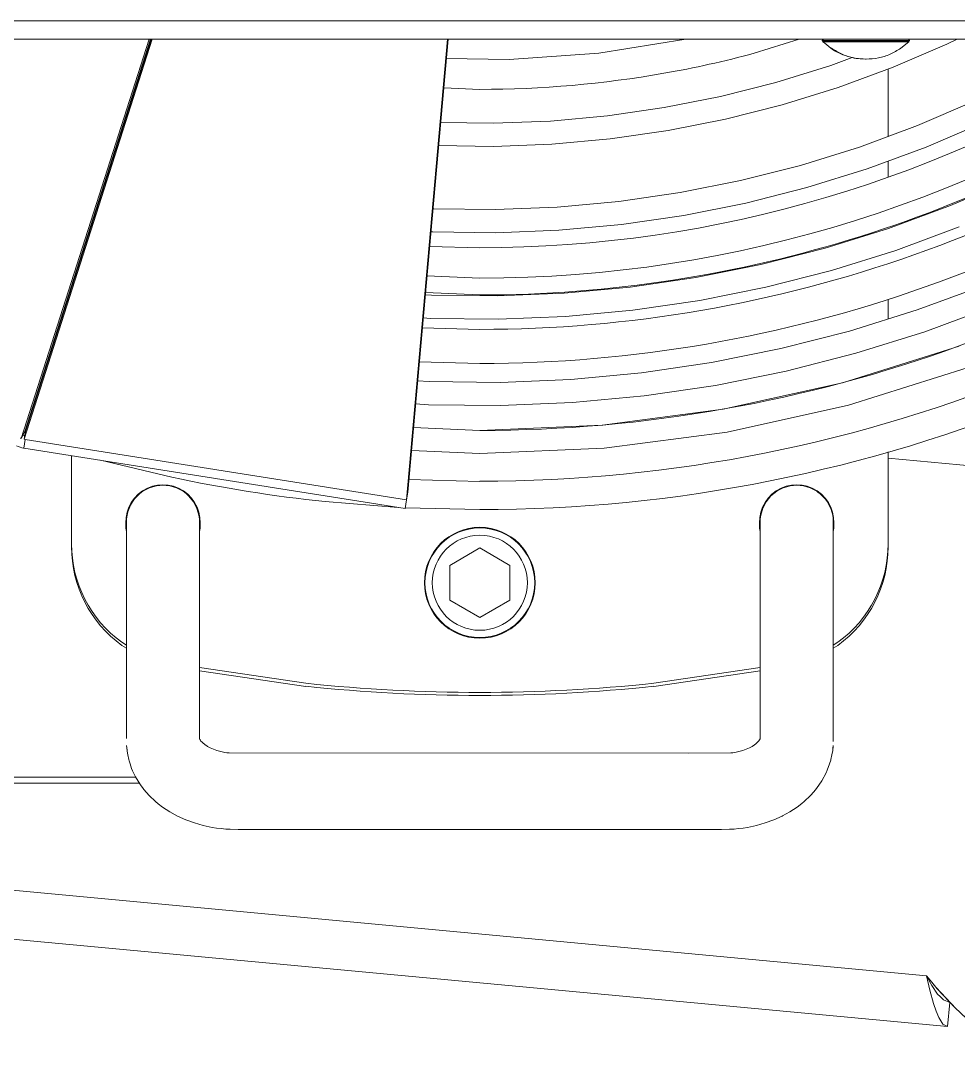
# Model space of a CAD drawing. Header units: millimetres. Extents: x -164867 to 807677, y -316775 to 513985.
# Drawn here: x 245311.6 to 245465.4, y 460994.4 to 461165.7 of the extents above; entities that cross this region are included whole.
import ezdxf

# ---------------------------------------------------------------- set-up
doc = ezdxf.new("R2010")
doc.units = ezdxf.units.MM
doc.layers.add('TECHNO', color=7, linetype='Continuous', lineweight=15)

# ---------------------------------------------------------------- blocks, each defined once
blk = doc.blocks.new('1.2_ миксер планетарный K60_60 литров')
at = {"transparency": 33554687}
for p, q in [((-346.59, 425.12), (-346.59, -404.08)), ((-343.59, 425.12), (-343.59, -404.1)), ((-444.92, 340.78), (-508.72, -341.65)), ((-437.35, 335.81), (-500.36, -338.16)), ((-468.74, -209.01), (-468.74, -149.1)), ((-467.78, -167.82), (-467.78, -208.43)), ((-413.72, -190.02), (-423.64, -252.62)), ((-412.31, -190.24), (-413.72, -190.02)), ((-412.29, -190.09), (-412.31, -190.24)), ((-412.29, -190.09), (-346.59, -211.12)), ((-411.02, -190.3), (-412.29, -190.09)), ((-412.07, -189.49), (-412.14, -189.63)), ((-412.14, -189.63), (-346.59, -210.61)), ((-412.14, -189.63), (-410.99, -190.2)), ((-411.71, -190.18), (-411.69, -190.09)), ((-411.69, -190.09), (-411.62, -189.89)), ((-412.31, -190.24), (-422.22, -252.84)), ((-411.02, -190.3), (-346.59, -210.92)), ((-346.59, -210.81), (-410.99, -190.2)), ((-407.57, -191.4), (-407.54, -191.3)), ((-400.64, -193.62), (-400.61, -193.52)), ((-399.42, -194.01), (-399.39, -193.91)), ((-394.66, -195.53), (-394.63, -195.43)), ((-429.94, -197.88), (-429.44, -197.88)), ((-429.94, -197.88), (-429.44, -197.88)), ((-429.44, -197.88), (-414.97, -197.88)), ((-429.44, -197.88), (-414.97, -197.88)), ((-429.44, -197.88), (-414.97, -197.88)), ((-389.15, -197.29), (-389.12, -197.21)), ((-383.82, -199), (-383.8, -198.94)), ((-378.25, -200.78), (-378.22, -200.69)), ((-375.64, -201.62), (-375.61, -201.52)), ((-418.53, -214.36), (-415.72, -202.64)), ((-371.06, -203.09), (-371.02, -202.99)), ((-464.85, -207.27), (-464.1, -207.1)), ((-464.85, -207.27), (-464.1, -207.1)), ((-464.1, -207.1), (-463.48, -207)), ((-464.1, -207.1), (-463.48, -207)), ((-463.48, -207), (-463.34, -206.98)), ((-463.48, -207), (-463.38, -206.98)), ((-463.38, -206.98), (-462.58, -206.91)), ((-463.34, -206.98), (-462.88, -206.94)), ((-462.88, -206.94), (-462.58, -206.91)), ((-460.45, -206.89), (-461.39, -206.9)), ((-460.95, -206.89), (-460.84, -206.89)), ((-460.95, -206.89), (-460.78, -206.89)), ((-460.84, -206.89), (-460.78, -206.89)), ((-460.78, -206.89), (-460.7, -206.89)), ((-460.78, -206.89), (-460.7, -206.89)), ((-460.7, -206.89), (-455.02, -206.89)), ((-460.7, -206.89), (-436.84, -206.89)), ((-460.2, -206.89), (-460.45, -206.89)), ((-428.8, -206.89), (-460.2, -206.89)), ((-455.02, -206.89), (-454.81, -206.89)), ((-454.81, -206.89), (-454.64, -206.89)), ((-454.64, -206.89), (-448.96, -206.89)), ((-448.96, -206.89), (-448.9, -206.89)), ((-448.9, -206.89), (-448.59, -206.89)), ((-448.59, -206.89), (-436.84, -206.89)), ((-446.12, -206.13), (-446.56, -206.89)), ((-446.12, -206.13), (-446.56, -206.89)), ((-445.62, -206.13), (-446.06, -206.89)), ((-427.86, -206.89), (-428.8, -206.89)), ((-427.3, -206.88), (-427.86, -206.89)), ((-426.83, -206.88), (-427.3, -206.88)), ((-426.44, -206.88), (-426.83, -206.88)), ((-425.86, -206.88), (-426.44, -206.88)), ((-426.09, -206.9), (-425.86, -206.88)), ((-426.09, -206.9), (-425.86, -206.88)), ((-426.09, -206.9), (-425.86, -206.88)), ((-425.86, -206.88), (-426.09, -206.9)), ((-426.09, -206.9), (-425.86, -206.88)), ((-426.09, -206.9), (-425.86, -206.88)), ((-425.86, -206.88), (-426.09, -206.9)), ((-425.86, -206.88), (-426.09, -206.9)), ((-425.86, -206.88), (-425.3, -206.91)), ((-425.3, -206.91), (-425.86, -206.88)), ((-425.86, -206.88), (-425.3, -206.91)), ((-425.3, -206.91), (-425.86, -206.88)), ((-425.86, -206.88), (-425.3, -206.91)), ((-425.3, -206.91), (-425.86, -206.88)), ((-425.86, -206.88), (-425.3, -206.91)), ((-424.75, -206.98), (-425.3, -206.91)), ((-424.75, -206.98), (-425.3, -206.91)), ((-424.75, -206.98), (-425.3, -206.91)), ((-424.75, -206.98), (-425.3, -206.91)), ((-425.3, -206.91), (-424.75, -206.98)), ((-424.75, -206.98), (-425.3, -206.91)), ((-424.75, -206.98), (-425.3, -206.91)), ((-425.13, -206.93), (-425.28, -206.88)), ((-425.13, -206.93), (-425.28, -206.88)), ((-424.75, -206.98), (-424.19, -207.12)), ((-424.19, -207.12), (-424.75, -206.98)), ((-424.75, -206.98), (-424.19, -207.12)), ((-424.75, -206.98), (-424.19, -207.12)), ((-424.75, -206.98), (-424.19, -207.12)), ((-424.75, -206.98), (-424.19, -207.12)), ((-424.19, -207.12), (-424.75, -206.98)), ((-424.19, -207.12), (-423.63, -207.31)), ((-424.19, -207.12), (-423.63, -207.31)), ((-423.63, -207.31), (-424.19, -207.12)), ((-424.19, -207.12), (-423.63, -207.31)), ((-424.19, -207.12), (-423.63, -207.31)), ((-424.19, -207.12), (-423.63, -207.31)), ((-423.63, -207.31), (-424.19, -207.12)), ((-469.01, -209.19), (-468.42, -208.79)), ((-469.01, -209.19), (-468.42, -208.79)), ((-468.42, -208.79), (-467.71, -208.39)), ((-468.42, -208.79), (-467.71, -208.39)), ((-467.71, -208.39), (-467.03, -208.04)), ((-467.71, -208.39), (-467.03, -208.04)), ((-467.03, -208.04), (-466.7, -207.9)), ((-467.03, -208.04), (-466.7, -207.9)), ((-466.7, -207.9), (-466.32, -207.74)), ((-466.7, -207.9), (-466.32, -207.74)), ((-466.32, -207.74), (-465.59, -207.48)), ((-466.32, -207.74), (-465.59, -207.48)), ((-465.59, -207.48), (-465.06, -207.32)), ((-465.59, -207.48), (-465.06, -207.32)), ((-465.06, -207.32), (-464.85, -207.27)), ((-465.06, -207.32), (-464.85, -207.27)), ((-423.63, -207.31), (-423.09, -207.55)), ((-423.63, -207.31), (-423.09, -207.55)), ((-423.63, -207.31), (-423.09, -207.55)), ((-423.63, -207.31), (-423.09, -207.55)), ((-423.09, -207.55), (-423.63, -207.31)), ((-423.63, -207.31), (-423.09, -207.55)), ((-423.09, -207.55), (-423.63, -207.31)), ((-423.09, -207.55), (-422.56, -207.86)), ((-422.56, -207.86), (-423.09, -207.55)), ((-423.09, -207.55), (-422.56, -207.86)), ((-423.09, -207.55), (-422.56, -207.86)), ((-423.09, -207.55), (-422.56, -207.86)), ((-422.56, -207.86), (-423.09, -207.55)), ((-423.09, -207.55), (-422.56, -207.86)), ((-422.56, -207.86), (-422.06, -208.23)), ((-422.56, -207.86), (-422.06, -208.23)), ((-422.56, -207.86), (-422.06, -208.23)), ((-422.56, -207.86), (-422.06, -208.23)), ((-422.06, -208.23), (-422.56, -207.86)), ((-422.06, -208.23), (-422.56, -207.86)), ((-422.56, -207.86), (-422.06, -208.23)), ((-422.06, -208.23), (-421.6, -208.64)), ((-421.6, -208.64), (-422.06, -208.23)), ((-422.06, -208.23), (-421.6, -208.64)), ((-422.06, -208.23), (-421.6, -208.64)), ((-422.06, -208.23), (-421.6, -208.64)), ((-422.06, -208.23), (-421.6, -208.64)), ((-421.6, -208.64), (-422.06, -208.23)), ((-421.6, -208.64), (-421.19, -209.1)), ((-421.6, -208.64), (-421.19, -209.1)), ((-421.19, -209.1), (-421.6, -208.64)), ((-421.6, -208.64), (-421.19, -209.1)), ((-421.6, -208.64), (-421.19, -209.1)), ((-421.19, -209.1), (-421.6, -208.64)), ((-421.6, -208.64), (-421.19, -209.1)), ((-471.77, -211.68), (-470.76, -210.61)), ((-471.77, -211.68), (-470.76, -210.61)), ((-470.76, -210.61), (-469.77, -209.75)), ((-470.76, -210.61), (-469.77, -209.75)), ((-469.77, -209.75), (-469.62, -209.64)), ((-469.77, -209.75), (-469.62, -209.64)), ((-469.62, -209.64), (-469.01, -209.19)), ((-469.62, -209.64), (-469.01, -209.19)), ((-421.19, -209.1), (-420.82, -209.6)), ((-421.19, -209.1), (-420.82, -209.6)), ((-421.19, -209.1), (-420.82, -209.6)), ((-421.19, -209.1), (-420.82, -209.6)), ((-420.82, -209.6), (-421.19, -209.1)), ((-420.82, -209.6), (-421.19, -209.1)), ((-421.19, -209.1), (-420.82, -209.6)), ((-420.51, -210.13), (-420.82, -209.6)), ((-420.82, -209.6), (-420.51, -210.13)), ((-420.51, -210.13), (-420.82, -209.6)), ((-420.82, -209.6), (-420.51, -210.13)), ((-420.82, -209.6), (-420.51, -210.13)), ((-420.51, -210.13), (-420.82, -209.6)), ((-420.82, -209.6), (-420.51, -210.13)), ((-420.51, -210.13), (-420.26, -210.68)), ((-420.51, -210.13), (-420.26, -210.68)), ((-420.51, -210.13), (-420.26, -210.68)), ((-420.51, -210.13), (-420.26, -210.68)), ((-420.26, -210.68), (-420.51, -210.13)), ((-420.26, -210.68), (-420.51, -210.13)), ((-420.51, -210.13), (-420.26, -210.68)), ((-420.26, -210.68), (-420.07, -211.23)), ((-420.26, -210.68), (-420.07, -211.23)), ((-420.07, -211.23), (-420.26, -210.68)), ((-420.26, -210.68), (-420.07, -211.23)), ((-420.26, -210.68), (-420.07, -211.23)), ((-420.07, -211.23), (-420.26, -210.68)), ((-420.26, -210.68), (-420.07, -211.23)), ((-472.67, -212.82), (-472.12, -212.11)), ((-472.67, -212.82), (-472.12, -212.11)), ((-472.12, -212.11), (-471.77, -211.68)), ((-472.12, -212.11), (-471.77, -211.68)), ((-420.07, -211.23), (-419.94, -211.79)), ((-420.07, -211.23), (-419.94, -211.79)), ((-420.07, -211.23), (-419.94, -211.79)), ((-420.07, -211.23), (-419.94, -211.79)), ((-419.94, -211.79), (-420.07, -211.23)), ((-419.94, -211.79), (-420.07, -211.23)), ((-420.07, -211.23), (-419.94, -211.79)), ((-419.94, -211.79), (-419.87, -212.35)), ((-419.94, -211.79), (-419.87, -212.35)), ((-419.94, -211.79), (-419.87, -212.35)), ((-419.87, -212.35), (-419.94, -211.79)), ((-419.94, -211.79), (-419.87, -212.35)), ((-419.94, -211.79), (-419.87, -212.35)), ((-419.94, -211.79), (-419.87, -212.35)), ((-419.87, -212.35), (-419.84, -212.88)), ((-419.87, -212.35), (-419.84, -212.88)), ((-419.87, -212.35), (-419.84, -212.88)), ((-419.84, -212.88), (-419.87, -212.35)), ((-419.84, -212.88), (-419.87, -212.35)), ((-419.84, -212.88), (-419.87, -212.35)), ((-419.84, -212.88), (-419.87, -212.35)), ((-474.16, -215.28), (-473.46, -214.02)), ((-474.16, -215.28), (-473.46, -214.02)), ((-473.46, -214.02), (-472.67, -212.82)), ((-473.46, -214.02), (-472.67, -212.82)), ((-419.94, -213.98), (-420.07, -214.54)), ((-420.07, -214.54), (-419.94, -213.98)), ((-420.07, -214.54), (-419.94, -213.98)), ((-419.94, -213.98), (-420.07, -214.54)), ((-419.94, -213.98), (-420.07, -214.54)), ((-420.07, -214.54), (-419.94, -213.98)), ((-419.94, -213.98), (-420.07, -214.54)), ((-419.94, -213.98), (-419.87, -213.42)), ((-419.87, -213.42), (-419.94, -213.98)), ((-419.87, -213.42), (-419.94, -213.98)), ((-419.94, -213.98), (-419.87, -213.42)), ((-419.94, -213.98), (-419.87, -213.42)), ((-419.94, -213.98), (-419.87, -213.42)), ((-419.94, -213.98), (-419.87, -213.42)), ((-419.84, -212.88), (-419.87, -213.42)), ((-419.87, -213.42), (-419.84, -212.88)), ((-419.84, -212.88), (-419.87, -213.42)), ((-419.87, -213.42), (-419.84, -212.88)), ((-419.87, -213.42), (-419.84, -212.88)), ((-419.84, -212.88), (-419.87, -213.42)), ((-419.84, -212.88), (-419.87, -213.42)), ((-474.77, -216.65), (-474.16, -215.28)), ((-474.77, -216.65), (-474.16, -215.28)), ((-420.51, -215.64), (-420.82, -216.17)), ((-420.51, -215.64), (-420.82, -216.17)), ((-420.51, -215.64), (-420.82, -216.17)), ((-420.51, -215.64), (-420.82, -216.17)), ((-420.82, -216.17), (-420.51, -215.64)), ((-420.82, -216.17), (-420.51, -215.64)), ((-420.51, -215.64), (-420.82, -216.17)), ((-420.26, -215.09), (-420.51, -215.64)), ((-420.51, -215.64), (-420.26, -215.09)), ((-420.51, -215.64), (-420.26, -215.09)), ((-420.26, -215.09), (-420.51, -215.64)), ((-420.51, -215.64), (-420.26, -215.09)), ((-420.26, -215.09), (-420.51, -215.64)), ((-420.51, -215.64), (-420.26, -215.09)), ((-420.07, -214.54), (-420.26, -215.09)), ((-420.07, -214.54), (-420.26, -215.09)), ((-420.07, -214.54), (-420.26, -215.09)), ((-420.07, -214.54), (-420.26, -215.09)), ((-420.07, -214.54), (-420.26, -215.09)), ((-420.26, -215.09), (-420.07, -214.54)), ((-420.07, -214.54), (-420.26, -215.09)), ((-475.28, -218.05), (-474.77, -216.65)), ((-475.28, -218.05), (-474.77, -216.65)), ((-421.6, -217.13), (-422.56, -217.91)), ((-421.6, -217.13), (-422.56, -217.91)), ((-421.6, -217.13), (-422.56, -217.91)), ((-422.56, -217.91), (-421.6, -217.13)), ((-421.6, -217.13), (-422.56, -217.91)), ((-422.56, -217.91), (-421.6, -217.13)), ((-422.56, -217.91), (-421.6, -217.13)), ((-421.19, -216.67), (-421.6, -217.13)), ((-421.19, -216.67), (-421.6, -217.13)), ((-421.19, -216.67), (-421.6, -217.13)), ((-421.19, -216.67), (-421.6, -217.13)), ((-421.6, -217.13), (-421.19, -216.67)), ((-421.19, -216.67), (-421.6, -217.13)), ((-421.6, -217.13), (-421.19, -216.67)), ((-420.82, -216.17), (-421.19, -216.67)), ((-420.82, -216.17), (-421.19, -216.67)), ((-420.82, -216.17), (-421.19, -216.67)), ((-420.82, -216.17), (-421.19, -216.67)), ((-421.19, -216.67), (-420.82, -216.17)), ((-421.19, -216.67), (-420.82, -216.17)), ((-420.82, -216.17), (-421.19, -216.67)), ((-475.69, -219.49), (-475.28, -218.05)), ((-475.69, -219.49), (-475.28, -218.05)), ((-461.98, -219.26), (-461.88, -219.16)), ((-461.88, -219.16), (-461.83, -219.12)), ((-461.83, -219.12), (-461.78, -219.08)), ((-461.78, -219.08), (-461.69, -219.03)), ((-461.69, -219.03), (-461.55, -218.94)), ((-461.55, -218.94), (-461.49, -218.9)), ((-461.49, -218.9), (-461.43, -218.88)), ((-461.43, -218.88), (-461.03, -218.88)), ((-461.03, -218.88), (-460.35, -218.88)), ((-460.35, -218.88), (-460.2, -218.88)), ((-460.2, -218.88), (-425.86, -218.88)), ((-450.28, -218.88), (-452.85, -236.35)), ((-450.28, -218.88), (-452.85, -236.35)), ((-449.78, -218.88), (-452.35, -236.35)), ((-425.86, -218.88), (-426.01, -218.87)), ((-425.86, -218.88), (-426.01, -218.87)), ((-425.86, -218.88), (-426.01, -218.87)), ((-425.86, -218.88), (-426.01, -218.87)), ((-425.86, -218.88), (-426.01, -218.87)), ((-426.01, -218.87), (-425.86, -218.88)), ((-425.86, -218.88), (-426.01, -218.87)), ((-425.3, -218.86), (-425.86, -218.88)), ((-425.3, -218.86), (-425.86, -218.88)), ((-425.86, -218.88), (-425.3, -218.86)), ((-425.86, -218.88), (-425.3, -218.86)), ((-425.86, -218.88), (-425.3, -218.86)), ((-425.3, -218.86), (-425.86, -218.88)), ((-425.86, -218.88), (-425.3, -218.86)), ((-425.3, -218.86), (-425.86, -218.88)), ((-424.75, -218.78), (-425.3, -218.86)), ((-424.75, -218.78), (-425.3, -218.86)), ((-424.75, -218.78), (-425.3, -218.86)), ((-425.3, -218.86), (-424.75, -218.78)), ((-424.75, -218.78), (-425.3, -218.86)), ((-424.75, -218.78), (-425.3, -218.86)), ((-425.3, -218.86), (-424.75, -218.78)), ((-425.28, -218.89), (-425.13, -218.84)), ((-425.28, -218.89), (-425.13, -218.84)), ((-424.75, -218.78), (-423.63, -218.46)), ((-423.63, -218.46), (-424.75, -218.78)), ((-424.75, -218.78), (-423.63, -218.46)), ((-424.75, -218.78), (-423.63, -218.46)), ((-424.75, -218.78), (-423.63, -218.46)), ((-423.63, -218.46), (-424.75, -218.78)), ((-423.63, -218.46), (-424.75, -218.78)), ((-422.56, -217.91), (-423.63, -218.46)), ((-422.56, -217.91), (-423.63, -218.46)), ((-422.56, -217.91), (-423.63, -218.46)), ((-422.56, -217.91), (-423.63, -218.46)), ((-423.63, -218.46), (-422.56, -217.91)), ((-422.56, -217.91), (-423.63, -218.46)), ((-422.56, -217.91), (-423.63, -218.46)), ((-476, -220.96), (-475.69, -219.49)), ((-476, -220.96), (-475.69, -219.49)), ((-463.18, -221.15), (-462.95, -220.64)), ((-462.95, -220.64), (-462.7, -220.19)), ((-462.7, -220.19), (-462.62, -220.07)), ((-462.62, -220.07), (-462.45, -219.82)), ((-462.45, -219.82), (-462.28, -219.64)), ((-462.28, -219.64), (-462.21, -219.53)), ((-462.21, -219.53), (-462.03, -219.32)), ((-462.03, -219.32), (-461.98, -219.26)), ((-476.28, -223.17), (-476.21, -222.43)), ((-476.28, -223.17), (-476.21, -222.43)), ((-476.21, -222.43), (-476.12, -221.69)), ((-476.21, -222.43), (-476.12, -221.69)), ((-476.12, -221.69), (-476, -220.96)), ((-476.12, -221.69), (-476, -220.96)), ((-463.69, -223.03), (-463.56, -222.36)), ((-463.56, -222.36), (-463.39, -221.73)), ((-463.39, -221.73), (-463.18, -221.15)), ((-476.34, -225.23), (-476.32, -223.9)), ((-476.34, -225.23), (-476.32, -223.9)), ((-476.32, -223.9), (-476.28, -223.17)), ((-476.32, -223.9), (-476.28, -223.17)), ((-463.84, -299.2), (-463.79, -223.73)), ((-463.79, -223.73), (-463.74, -223.37)), ((-463.74, -223.37), (-463.69, -223.03)), ((-476.34, -304.53), (-476.34, -225.23)), ((-476.34, -304.53), (-476.34, -225.23)), ((-423.46, -251.5), (-422.51, -239.48)), ((-423.84, -264.88), (-423.52, -252.64)), ((-422.22, -252.84), (-423.64, -252.62)), ((-422.22, -252.84), (-420.95, -253.04)), ((-346.59, -259.58), (-422.22, -252.84)), ((-346.59, -259.66), (-420.95, -253.04)), ((-419.19, -264.88), (-418.88, -253.23)), ((-414.15, -253.65), (-414.64, -264.88)), ((-414.15, -253.65), (-414.64, -264.88)), ((-414.64, -264.88), (-414.15, -253.65)), ((-414.15, -253.65), (-414.64, -264.88)), ((-410.37, -253.99), (-410.84, -264.88)), ((-410.37, -253.99), (-410.84, -264.88)), ((-410.37, -253.99), (-410.84, -264.88)), ((-410.37, -253.99), (-410.84, -264.88)), ((-410.83, -264.88), (-410.36, -253.99)), ((-406.61, -256.43), (-406.48, -254.33)), ((-402.69, -254.67), (-402.81, -256.57)), ((-399.84, -264.88), (-399.58, -254.95)), ((-406.74, -268.26), (-406.61, -256.43)), ((-402.81, -256.57), (-402.95, -268.2)), ((-394.25, -264.88), (-394, -255.44)), ((-392.56, -267.88), (-392.43, -256.8)), ((-392.43, -256.8), (-392.35, -255.59)), ((-388.63, -256.94), (-388.56, -255.93)), ((-388.59, -264.88), (-388.2, -255.96)), ((-385.84, -264.88), (-385.46, -256.2)), ((-380.84, -264.88), (-380.63, -256.63)), ((-378.24, -257.17), (-378.22, -256.85)), ((-388.76, -267.83), (-388.63, -256.94)), ((-378.37, -267.51), (-378.24, -257.17)), ((-374.57, -267.46), (-374.44, -257.31)), ((-374.44, -257.31), (-374.44, -257.19)), ((-364.19, -267.13), (-364.06, -258.11)), ((-360.27, -258.45), (-360.39, -267.08)), ((-441.56, -264.88), (-438.7, -259.93)), ((-438.7, -259.93), (-432.99, -259.93)), ((-432.99, -259.93), (-430.13, -264.88)), ((-354.58, -258.95), (-354.84, -264.88)), ((-349.79, -259.38), (-349.95, -269.71)), ((-438.7, -269.83), (-441.56, -264.88)), ((-430.13, -264.88), (-432.99, -269.83)), ((-414.64, -264.88), (-413.75, -285.26)), ((-410.84, -264.88), (-409.97, -284.93)), ((-363.82, -276.72), (-364.19, -267.13)), ((-360.39, -267.08), (-360.03, -276.48)), ((-406.26, -280.07), (-406.74, -268.26)), ((-402.95, -268.2), (-402.47, -279.82)), ((-392.11, -278.96), (-392.56, -267.88)), ((-388.32, -278.71), (-388.76, -267.83)), ((-377.97, -277.84), (-378.37, -267.51)), ((-374.17, -277.59), (-374.57, -267.46)), ((-432.99, -269.83), (-438.7, -269.83)), ((-349.95, -269.71), (-348.88, -284.43)), ((-362.95, -286.28), (-363.82, -276.72)), ((-360.03, -276.48), (-359.18, -285.84)), ((-391.09, -290), (-392.11, -278.96)), ((-387.31, -289.54), (-388.32, -278.71)), ((-377.02, -288.14), (-377.97, -277.84)), ((-373.24, -287.69), (-374.17, -277.59)), ((-405.15, -291.85), (-406.26, -280.07)), ((-402.47, -279.82), (-401.38, -291.4)), ((-413.75, -285.26), (-411.09, -305.48)), ((-409.97, -284.93), (-407.35, -304.82)), ((-409.97, -284.93), (-407.35, -304.82)), ((-409.97, -284.93), (-407.35, -304.82)), ((-409.97, -284.93), (-407.35, -304.82)), ((-359.18, -285.84), (-357.83, -295.15)), ((-348.88, -284.43), (-346.59, -298.66)), ((-371.79, -297.73), (-373.24, -287.69)), ((-361.58, -295.79), (-362.95, -286.28)), ((-375.53, -298.38), (-377.02, -288.14)), ((-389.48, -300.96), (-391.09, -290)), ((-385.74, -300.32), (-387.31, -289.54)), ((-403.44, -303.55), (-405.15, -291.85)), ((-401.38, -291.4), (-399.69, -302.9)), ((-452.85, -293.42), (-450.28, -310.88)), ((-452.85, -293.42), (-450.28, -310.88)), ((-452.35, -293.42), (-449.78, -310.88)), ((-359.72, -305.2), (-361.58, -295.79)), ((-357.83, -295.15), (-356.01, -304.37)), ((-369.81, -307.68), (-371.79, -297.73)), ((-463.78, -306.05), (-463.84, -299.2)), ((-373.51, -308.52), (-375.53, -298.38)), ((-387.31, -311.83), (-389.48, -300.96)), ((-383.6, -310.99), (-385.74, -300.32)), ((-399.69, -302.9), (-397.4, -314.3)), ((-476.32, -305.87), (-476.34, -304.53)), ((-476.32, -305.87), (-476.34, -304.53)), ((-407.35, -304.82), (-403.01, -324.41)), ((-407.35, -304.82), (-403.01, -324.41)), ((-407.35, -304.82), (-403.01, -324.41)), ((-407.35, -304.82), (-403.01, -324.41)), ((-401.11, -315.15), (-403.44, -303.55)), ((-356.01, -304.37), (-353.7, -313.48)), ((-476.28, -306.6), (-476.32, -305.87)), ((-476.28, -306.6), (-476.32, -305.87)), ((-463.74, -306.4), (-463.78, -306.05)), ((-463.69, -306.74), (-463.74, -306.4)), ((-411.09, -305.48), (-406.68, -325.4)), ((-357.36, -314.51), (-359.72, -305.2)), ((-476.21, -307.34), (-476.28, -306.6)), ((-476.21, -307.34), (-476.28, -306.6)), ((-476.12, -308.07), (-476.21, -307.34)), ((-476.12, -308.07), (-476.21, -307.34)), ((-476, -308.81), (-476.12, -308.07)), ((-476, -308.81), (-476.12, -308.07)), ((-463.56, -307.41), (-463.69, -306.74)), ((-463.39, -308.03), (-463.56, -307.41)), ((-463.18, -308.61), (-463.39, -308.03)), ((-367.31, -317.51), (-369.81, -307.68)), ((-475.69, -310.28), (-476, -308.81)), ((-475.69, -310.28), (-476, -308.81)), ((-462.95, -309.13), (-463.18, -308.61)), ((-462.7, -309.58), (-462.95, -309.13)), ((-462.45, -309.95), (-462.7, -309.58)), ((-462.26, -310.15), (-462.45, -309.95)), ((-370.96, -318.54), (-373.51, -308.52)), ((-348.91, -309.92), (-346.59, -317.28)), ((-475.28, -311.72), (-475.69, -310.28)), ((-475.28, -311.72), (-475.69, -310.28)), ((-474.77, -313.12), (-475.28, -311.72)), ((-474.77, -313.12), (-475.28, -311.72)), ((-462.18, -310.28), (-462.26, -310.15)), ((-461.98, -310.51), (-462.18, -310.28)), ((-461.78, -310.69), (-461.98, -310.51)), ((-461.49, -310.87), (-461.78, -310.69)), ((-461.41, -310.89), (-461.49, -310.87)), ((-428.29, -310.88), (-461.41, -310.89)), ((-425.86, -310.88), (-428.29, -310.88)), ((-425.86, -310.88), (-426, -310.9)), ((-425.86, -310.88), (-426, -310.9)), ((-425.86, -310.88), (-426, -310.9)), ((-425.86, -310.88), (-426, -310.9)), ((-425.86, -310.88), (-426, -310.9)), ((-425.86, -310.88), (-426, -310.9)), ((-426, -310.9), (-425.86, -310.88)), ((-425.86, -310.88), (-426, -310.9)), ((-425.3, -310.91), (-425.86, -310.88)), ((-425.3, -310.91), (-425.86, -310.88)), ((-425.86, -310.88), (-425.3, -310.91)), ((-425.3, -310.91), (-425.86, -310.88)), ((-425.3, -310.91), (-425.86, -310.88)), ((-425.3, -310.91), (-425.86, -310.88)), ((-425.3, -310.91), (-425.86, -310.88)), ((-425.06, -310.94), (-425.3, -310.91)), ((-425.06, -310.94), (-425.3, -310.91)), ((-425.06, -310.94), (-425.3, -310.91)), ((-425.06, -310.94), (-425.3, -310.91)), ((-425.06, -310.94), (-425.3, -310.91)), ((-424.74, -310.99), (-425.3, -310.91)), ((-424.74, -310.99), (-425.3, -310.91)), ((-425.13, -310.93), (-425.28, -310.88)), ((-425.13, -310.93), (-425.28, -310.88)), ((-424.74, -310.99), (-425.06, -310.94)), ((-424.74, -310.99), (-425.06, -310.94)), ((-424.74, -310.99), (-425.06, -310.94)), ((-424.74, -310.99), (-425.06, -310.94)), ((-424.74, -310.99), (-425.06, -310.94)), ((-423.58, -311.33), (-424.74, -310.99)), ((-423.58, -311.33), (-424.74, -310.99)), ((-424.74, -310.99), (-423.58, -311.33)), ((-423.58, -311.33), (-424.74, -310.99)), ((-423.58, -311.33), (-424.74, -310.99)), ((-423.58, -311.33), (-424.74, -310.99)), ((-423.58, -311.33), (-424.74, -310.99)), ((-422.55, -311.87), (-423.58, -311.33)), ((-422.55, -311.87), (-423.58, -311.33)), ((-422.55, -311.87), (-423.58, -311.33)), ((-422.55, -311.87), (-423.58, -311.33)), ((-422.55, -311.87), (-423.58, -311.33)), ((-422.55, -311.87), (-423.58, -311.33)), ((-422.55, -311.87), (-423.58, -311.33)), ((-380.91, -321.54), (-383.6, -310.99)), ((-474.17, -314.47), (-474.77, -313.12)), ((-474.17, -314.47), (-474.77, -313.12)), ((-422.55, -311.87), (-421.59, -312.65)), ((-421.59, -312.65), (-422.55, -311.87)), ((-421.59, -312.65), (-422.55, -311.87)), ((-421.59, -312.65), (-422.55, -311.87)), ((-422.55, -311.87), (-421.59, -312.65)), ((-421.59, -312.65), (-422.55, -311.87)), ((-421.59, -312.65), (-422.55, -311.87)), ((-421.18, -313.11), (-421.59, -312.65)), ((-421.18, -313.11), (-421.59, -312.65)), ((-421.18, -313.11), (-421.59, -312.65)), ((-421.18, -313.11), (-421.59, -312.65)), ((-421.18, -313.11), (-421.59, -312.65)), ((-421.59, -312.65), (-421.18, -313.11)), ((-421.59, -312.65), (-421.18, -313.11)), ((-420.82, -313.61), (-421.18, -313.11)), ((-420.98, -313.38), (-421.18, -313.11)), ((-420.98, -313.38), (-421.18, -313.11)), ((-420.98, -313.38), (-421.18, -313.11)), ((-420.98, -313.38), (-421.18, -313.11)), ((-420.98, -313.38), (-421.18, -313.11)), ((-421.18, -313.11), (-420.82, -313.61)), ((-420.82, -313.61), (-420.98, -313.38)), ((-420.82, -313.61), (-420.98, -313.38)), ((-420.82, -313.61), (-420.98, -313.38)), ((-420.82, -313.61), (-420.98, -313.38)), ((-420.82, -313.61), (-420.98, -313.38)), ((-384.57, -322.58), (-387.31, -311.83)), ((-474.11, -314.57), (-474.17, -314.47)), ((-474.11, -314.57), (-474.17, -314.47)), ((-473.46, -315.75), (-474.11, -314.57)), ((-473.46, -315.75), (-474.11, -314.57)), ((-420.7, -313.81), (-420.82, -313.61)), ((-420.7, -313.81), (-420.82, -313.61)), ((-420.7, -313.81), (-420.82, -313.61)), ((-420.7, -313.81), (-420.82, -313.61)), ((-420.7, -313.81), (-420.82, -313.61)), ((-420.51, -314.14), (-420.82, -313.61)), ((-420.51, -314.14), (-420.82, -313.61)), ((-420.51, -314.14), (-420.7, -313.81)), ((-420.51, -314.14), (-420.7, -313.81)), ((-420.51, -314.14), (-420.7, -313.81)), ((-420.51, -314.14), (-420.7, -313.81)), ((-420.51, -314.14), (-420.7, -313.81)), ((-420.26, -314.68), (-420.51, -314.14)), ((-420.26, -314.68), (-420.51, -314.14)), ((-420.26, -314.68), (-420.51, -314.14)), ((-420.26, -314.68), (-420.51, -314.14)), ((-420.26, -314.68), (-420.51, -314.14)), ((-420.26, -314.68), (-420.51, -314.14)), ((-420.26, -314.68), (-420.51, -314.14)), ((-420.07, -315.24), (-420.26, -314.68)), ((-420.07, -315.24), (-420.26, -314.68)), ((-420.07, -315.24), (-420.26, -314.68)), ((-420.07, -315.24), (-420.26, -314.68)), ((-420.07, -315.24), (-420.26, -314.68)), ((-420.07, -315.24), (-420.26, -314.68)), ((-420.07, -315.24), (-420.26, -314.68)), ((-398.17, -326.61), (-401.11, -315.15)), ((-397.4, -314.3), (-394.52, -325.57)), ((-354.52, -323.68), (-357.36, -314.51)), ((-353.7, -313.48), (-350.92, -322.46)), ((-472.67, -316.95), (-473.46, -315.75)), ((-472.67, -316.95), (-473.46, -315.75)), ((-419.94, -315.8), (-420.07, -315.24)), ((-419.94, -315.8), (-420.07, -315.24)), ((-419.94, -315.8), (-420.07, -315.24)), ((-419.94, -315.8), (-420.07, -315.24)), ((-419.94, -315.8), (-420.07, -315.24)), ((-420.07, -315.24), (-419.94, -315.8)), ((-419.94, -315.8), (-420.07, -315.24)), ((-419.94, -315.8), (-419.89, -316.16)), ((-419.94, -315.8), (-419.89, -316.16)), ((-419.94, -315.8), (-419.89, -316.16)), ((-419.89, -316.16), (-419.94, -315.8)), ((-419.89, -316.16), (-419.94, -315.8)), ((-419.94, -315.8), (-419.87, -316.35)), ((-419.87, -316.35), (-419.94, -315.8)), ((-419.89, -316.16), (-419.87, -316.35)), ((-419.89, -316.16), (-419.87, -316.35)), ((-419.89, -316.16), (-419.87, -316.35)), ((-419.87, -316.35), (-419.89, -316.16)), ((-419.87, -316.35), (-419.89, -316.16)), ((-419.84, -316.89), (-419.87, -316.35)), ((-419.87, -316.35), (-419.84, -316.89)), ((-419.84, -316.89), (-419.87, -316.35)), ((-419.84, -316.89), (-419.87, -316.35)), ((-419.84, -316.89), (-419.87, -316.35)), ((-419.84, -316.89), (-419.87, -316.35)), ((-419.84, -316.89), (-419.87, -316.35)), ((-472.06, -317.73), (-472.67, -316.95)), ((-472.06, -317.73), (-472.67, -316.95)), ((-471.77, -318.09), (-472.06, -317.73)), ((-471.77, -318.09), (-472.06, -317.73)), ((-470.76, -319.15), (-471.77, -318.09)), ((-470.76, -319.15), (-471.77, -318.09)), ((-420.27, -319.1), (-420.08, -318.54)), ((-420.27, -319.1), (-420.08, -318.54)), ((-420.27, -319.1), (-420.08, -318.54)), ((-420.27, -319.1), (-420.08, -318.54)), ((-420.27, -319.1), (-420.08, -318.54)), ((-420.27, -319.1), (-420.08, -318.54)), ((-420.27, -319.1), (-420.08, -318.54)), ((-420.08, -318.54), (-419.94, -317.98)), ((-420.08, -318.54), (-419.94, -317.98)), ((-420.08, -318.54), (-419.94, -317.98)), ((-420.08, -318.54), (-419.94, -317.98)), ((-420.08, -318.54), (-419.94, -317.98)), ((-420.08, -318.54), (-419.94, -317.98)), ((-420.08, -318.54), (-419.94, -317.98)), ((-419.94, -317.98), (-419.87, -317.43)), ((-419.94, -317.98), (-419.87, -317.43)), ((-419.94, -317.98), (-419.87, -317.43)), ((-419.94, -317.98), (-419.87, -317.43)), ((-419.94, -317.98), (-419.87, -317.43)), ((-419.94, -317.98), (-419.87, -317.43)), ((-419.94, -317.98), (-419.87, -317.43)), ((-419.87, -317.43), (-419.84, -316.89)), ((-419.87, -317.43), (-419.84, -316.89)), ((-419.87, -317.43), (-419.84, -316.89)), ((-419.87, -317.43), (-419.84, -316.89)), ((-419.87, -317.43), (-419.84, -316.89)), ((-419.87, -317.43), (-419.84, -316.89)), ((-419.84, -316.89), (-419.87, -317.43)), ((-367.9, -328.42), (-370.96, -318.54)), ((-364.3, -327.2), (-367.31, -317.51)), ((-470.15, -319.69), (-470.76, -319.15)), ((-470.15, -319.69), (-470.76, -319.15)), ((-469.62, -320.13), (-470.15, -319.69)), ((-469.62, -320.13), (-470.15, -319.69)), ((-468.35, -321.02), (-469.62, -320.13)), ((-468.35, -321.02), (-469.62, -320.13)), ((-421.19, -320.67), (-420.83, -320.18)), ((-421.19, -320.67), (-420.83, -320.18)), ((-421, -320.41), (-420.83, -320.18)), ((-421, -320.41), (-420.83, -320.18)), ((-421, -320.41), (-420.83, -320.18)), ((-421, -320.41), (-420.83, -320.18)), ((-421, -320.41), (-420.83, -320.18)), ((-420.83, -320.18), (-420.52, -319.65)), ((-420.83, -320.18), (-420.52, -319.65)), ((-420.83, -320.18), (-420.52, -319.65)), ((-420.83, -320.18), (-420.52, -319.65)), ((-420.83, -320.18), (-420.52, -319.65)), ((-420.83, -320.18), (-420.52, -319.65)), ((-420.83, -320.18), (-420.52, -319.65)), ((-420.52, -319.65), (-420.27, -319.1)), ((-420.52, -319.65), (-420.27, -319.1)), ((-420.52, -319.65), (-420.27, -319.1)), ((-420.52, -319.65), (-420.27, -319.1)), ((-420.52, -319.65), (-420.27, -319.1)), ((-420.52, -319.65), (-420.27, -319.1)), ((-420.52, -319.65), (-420.27, -319.1)), ((-467.03, -321.72), (-468.35, -321.02)), ((-467.03, -321.72), (-468.35, -321.02)), ((-466.62, -321.89), (-467.03, -321.72)), ((-466.62, -321.89), (-467.03, -321.72)), ((-465.59, -322.29), (-466.62, -321.89)), ((-465.59, -322.29), (-466.62, -321.89)), ((-423.13, -322.23), (-422.57, -321.91)), ((-423.13, -322.23), (-422.57, -321.91)), ((-423.01, -322.17), (-422.57, -321.91)), ((-423.01, -322.17), (-422.57, -321.91)), ((-423.01, -322.17), (-422.57, -321.91)), ((-423.01, -322.17), (-422.57, -321.91)), ((-423.01, -322.17), (-422.57, -321.91)), ((-422.57, -321.91), (-422.07, -321.55)), ((-422.57, -321.91), (-422.07, -321.55)), ((-422.57, -321.91), (-422.07, -321.55)), ((-422.57, -321.91), (-422.07, -321.55)), ((-422.57, -321.91), (-422.07, -321.55)), ((-422.57, -321.91), (-422.07, -321.55)), ((-422.57, -321.91), (-422.07, -321.55)), ((-422.07, -321.55), (-421.61, -321.13)), ((-422.07, -321.55), (-421.61, -321.13)), ((-422.07, -321.55), (-421.61, -321.13)), ((-422.07, -321.55), (-421.61, -321.13)), ((-422.07, -321.55), (-421.61, -321.13)), ((-422.07, -321.55), (-421.61, -321.13)), ((-422.07, -321.55), (-421.61, -321.13)), ((-421.61, -321.13), (-421.19, -320.67)), ((-421.61, -321.13), (-421.19, -320.67)), ((-421.61, -321.13), (-421.27, -320.76)), ((-421.61, -321.13), (-421.27, -320.76)), ((-421.61, -321.13), (-421.27, -320.76)), ((-421.61, -321.13), (-421.27, -320.76)), ((-421.61, -321.13), (-421.27, -320.76)), ((-421.27, -320.76), (-421.19, -320.67)), ((-421.27, -320.76), (-421.19, -320.67)), ((-421.27, -320.76), (-421.19, -320.67)), ((-421.27, -320.76), (-421.19, -320.67)), ((-421.27, -320.76), (-421.19, -320.67)), ((-421.19, -320.67), (-421, -320.41)), ((-421.19, -320.67), (-421, -320.41)), ((-421.19, -320.67), (-421, -320.41)), ((-421.19, -320.67), (-421, -320.41)), ((-421.19, -320.67), (-421, -320.41)), ((-377.67, -331.93), (-380.91, -321.54)), ((-348.09, -322.46), (-347.26, -321.49)), ((-347.26, -321.49), (-347.02, -321.17)), ((-347.02, -321.17), (-347.02, -335.29)), ((-346.94, -321.17), (-347.02, -321.17)), ((-346.87, -321.07), (-346.94, -321.17)), ((-346.87, -321.07), (-346.87, -323.83)), ((-346.87, -321.07), (-346.79, -321.07)), ((-346.79, -321.07), (-346.79, -323.83)), ((-346.72, -321.17), (-346.79, -321.07)), ((-346.68, -321.23), (-346.72, -321.17)), ((-346.59, -321.29), (-346.68, -321.23)), ((-464.97, -322.47), (-465.59, -322.29)), ((-464.96, -322.48), (-465.59, -322.29)), ((-464.85, -322.5), (-464.97, -322.47)), ((-464.85, -322.5), (-464.96, -322.48)), ((-464.1, -322.67), (-464.85, -322.5)), ((-464.1, -322.67), (-464.85, -322.5)), ((-463.39, -322.79), (-464.1, -322.67)), ((-463.39, -322.79), (-464.1, -322.67)), ((-463.29, -322.8), (-463.39, -322.79)), ((-463.29, -322.8), (-463.39, -322.79)), ((-462.8, -322.84), (-463.29, -322.8)), ((-463.07, -322.81), (-463.29, -322.8)), ((-462.58, -322.86), (-463.07, -322.81)), ((-462.58, -322.86), (-462.8, -322.84)), ((-460.7, -322.88), (-461.92, -322.87)), ((-460.7, -322.88), (-461.5, -322.87)), ((-461.31, -322.87), (-460.21, -322.88)), ((-460.2, -322.88), (-460.7, -322.88)), ((-460.48, -322.88), (-460.7, -322.88)), ((-460.2, -322.88), (-460.48, -322.88)), ((-460.21, -322.88), (-428.29, -322.88)), ((-446.56, -322.88), (-446.12, -323.64)), ((-446.56, -322.88), (-446.12, -323.64)), ((-446.06, -322.88), (-445.62, -323.64)), ((-428.79, -322.88), (-428.96, -322.88)), ((-428.44, -322.88), (-428.79, -322.88)), ((-428.29, -322.88), (-425.86, -322.88)), ((-426.09, -322.87), (-425.86, -322.88)), ((-426.09, -322.87), (-425.86, -322.88)), ((-426.09, -322.87), (-425.86, -322.88)), ((-426.09, -322.87), (-425.86, -322.88)), ((-425.86, -322.88), (-426.09, -322.87)), ((-426.09, -322.87), (-425.86, -322.88)), ((-426.09, -322.87), (-425.86, -322.88)), ((-425.86, -322.88), (-425.31, -322.86)), ((-425.86, -322.88), (-425.31, -322.86)), ((-425.86, -322.88), (-425.31, -322.86)), ((-425.86, -322.88), (-425.31, -322.86)), ((-425.86, -322.88), (-425.31, -322.86)), ((-425.86, -322.88), (-425.31, -322.86)), ((-425.86, -322.88), (-425.31, -322.86)), ((-425.86, -322.88), (-425.31, -322.86)), ((-424.76, -322.79), (-425.31, -322.86)), ((-425.31, -322.86), (-424.76, -322.79)), ((-425.14, -322.84), (-425.31, -322.86)), ((-425.14, -322.84), (-425.31, -322.86)), ((-425.31, -322.86), (-425.14, -322.84)), ((-425.31, -322.86), (-425.14, -322.84)), ((-425.14, -322.84), (-425.31, -322.86)), ((-425.28, -322.89), (-425.13, -322.84)), ((-425.28, -322.89), (-425.13, -322.84)), ((-424.76, -322.79), (-425.14, -322.84)), ((-424.76, -322.79), (-425.14, -322.84)), ((-425.14, -322.84), (-424.76, -322.79)), ((-425.14, -322.84), (-424.76, -322.79)), ((-424.76, -322.79), (-425.14, -322.84)), ((-424.76, -322.79), (-424.2, -322.66)), ((-424.76, -322.79), (-424.2, -322.66)), ((-424.76, -322.79), (-424.2, -322.66)), ((-424.76, -322.79), (-424.2, -322.66)), ((-424.76, -322.79), (-424.2, -322.66)), ((-424.76, -322.79), (-424.2, -322.66)), ((-424.76, -322.79), (-424.2, -322.66)), ((-424.2, -322.66), (-423.64, -322.47)), ((-424.2, -322.66), (-423.64, -322.47)), ((-424.2, -322.66), (-423.64, -322.47)), ((-424.2, -322.66), (-423.64, -322.47)), ((-424.2, -322.66), (-423.64, -322.47)), ((-424.2, -322.66), (-423.64, -322.47)), ((-424.2, -322.66), (-423.64, -322.47)), ((-423.64, -322.47), (-423.13, -322.23)), ((-423.64, -322.47), (-423.13, -322.23)), ((-423.64, -322.47), (-423.13, -322.23)), ((-423.64, -322.47), (-423.13, -322.23)), ((-423.64, -322.47), (-423.13, -322.23)), ((-423.64, -322.47), (-423.13, -322.23)), ((-423.64, -322.47), (-423.13, -322.23)), ((-423.13, -322.23), (-423.01, -322.17)), ((-423.13, -322.23), (-423.01, -322.17)), ((-423.13, -322.23), (-423.01, -322.17)), ((-423.13, -322.23), (-423.01, -322.17)), ((-423.13, -322.23), (-423.01, -322.17)), ((-381.27, -333.16), (-384.57, -322.58)), ((-351.21, -332.69), (-354.52, -323.68)), ((-350.92, -322.46), (-349.62, -326)), ((-348.09, -322.46), (-348.09, -322.57)), ((-406.68, -325.4), (-400.54, -344.85)), ((-403.01, -324.41), (-396.97, -343.55)), ((-346.87, -323.83), (-346.87, -335.37)), ((-346.79, -323.83), (-346.79, -335.37)), ((-394.65, -337.9), (-398.17, -326.61)), ((-394.52, -325.57), (-391.05, -336.67)), ((-364.31, -338.12), (-367.9, -328.42)), ((-360.79, -336.71), (-364.3, -327.2)), ((-349.86, -328.22), (-349.86, -328.17)), ((-429.7, -331.88), (-429.94, -331.88)), ((-429.7, -331.88), (-429.94, -331.88)), ((-429.44, -331.88), (-429.7, -331.88)), ((-429.44, -331.88), (-429.7, -331.88)), ((-414.35, -331.88), (-429.44, -331.88)), ((-414.35, -331.88), (-429.44, -331.88)), ((-414.35, -331.88), (-429.44, -331.88)), ((-416.72, -345.98), (-415.4, -331.88)), ((-389.32, -331.88), (-392.55, -331.88)), ((-389.32, -331.88), (-392.55, -331.88)), ((-373.9, -342.14), (-377.67, -331.93)), ((-366.62, -331.88), (-369.27, -331.88)), ((-351.5, -331.88), (-362.57, -331.88)), ((-347.02, -332.79), (-347.02, -331.67)), ((-377.42, -343.55), (-381.27, -333.16)), ((-347.42, -341.51), (-351.21, -332.69)), ((-347.02, -335.29), (-348.09, -333.99)), ((-347.02, -333.49), (-347.02, -333.2)), ((-346.94, -335.3), (-347.02, -335.29)), ((-346.87, -335.37), (-346.94, -335.3)), ((-346.87, -335.37), (-346.79, -335.37)), ((-346.72, -335.3), (-346.79, -335.37)), ((-346.62, -335.21), (-346.72, -335.3)), ((-346.59, -335.16), (-346.62, -335.21)), ((-391.05, -336.67), (-387.01, -347.57)), ((-356.78, -346.03), (-360.79, -336.71)), ((-502.74, -338.74), (-504.93, -339.33)), ((-503.37, -340.01), (-501.98, -339.08)), ((-500.36, -338.16), (-502.74, -338.74)), ((-501.98, -339.08), (-500.36, -338.16)), ((-390.53, -348.99), (-394.65, -337.9)), ((-360.23, -347.62), (-364.31, -338.12)), ((-507.23, -340.19), (-508.3, -340.89)), ((-506.19, -339.75), (-507.23, -340.19)), ((-504.93, -339.33), (-506.19, -339.75)), ((-502.23, -339.74), (-505.77, -343.05)), ((-504.33, -340.99), (-503.76, -340.4)), ((-503.76, -340.4), (-503.37, -340.01)), ((-501.91, -339.45), (-501.97, -339.5)), ((-501.79, -339.35), (-501.91, -339.45)), ((-508.3, -340.89), (-508.72, -341.65)), ((-504.74, -342.02), (-508.72, -341.65)), ((-504.74, -342.02), (-504.33, -340.99)), ((-369.59, -352.14), (-373.9, -342.14)), ((-346.59, -343.2), (-347.42, -341.51))]:
    blk.add_line(p, q, dxfattribs=at)
for radius in [9.1, 9.1, 9.1, 9, 7.8]:
    blk.add_circle((-435.84, -264.88), radius, dxfattribs=at)
for centre, radius, start, end in [((-409.77, -190.64), 4, 153.4991, 170.999), ((-429.94, -217.88), 20, 89.9998, 143.9999), ((-429.94, -217.88), 20, 89.9999, 143.9999), ((-429.44, -217.88), 20, 89.9999, 143.9999), ((-426.34, -212.88), 6.1, 80, 99.9998), ((-426.34, -212.88), 6.1, 80, 99.9998), ((-425.84, -212.88), 6.1, 260, 99.9998), ((-180.84, -264.88), 243, 167.9999, 173.9999), ((-426.34, -212.88), 6.1, 260.0004, 280.0002), ((-426.34, -212.88), 6.1, 260.0004, 280.0002), ((-181.34, -264.88), 273, 174, 186), ((-181.34, -264.88), 273, 174, 186), ((-180.84, -264.88), 273, 174, 186), ((-180.84, -264.88), 243, 180, 225), ((-180.84, -264.88), 238.34, 180, 225), ((-180.84, -264.88), 229.99, 180, 220), ((-180.84, -264.88), 219, 180, 219), ((-180.84, -264.88), 213.4, 180, 219), ((-180.84, -264.88), 207.75, 180, 215), ((-180.84, -264.88), 205, 180, 215), ((-180.84, -264.88), 200, 180, 213), ((-180.84, -264.88), 174, 180, 190), ((-180.84, -264.88), 174, 190, 195.0001), ((-426.34, -316.88), 6.1, 80.0004, 100.0002), ((-426.34, -316.88), 6.1, 80.0004, 100.0002), ((-425.84, -316.88), 6.1, 260.0001, 99.9998), ((-429.94, -311.88), 20, 216, 270), ((-429.94, -311.88), 20, 216, 270), ((-429.44, -311.88), 20, 216, 270), ((-426.34, -316.88), 6.1, 260.0004, 280.0002), ((-426.34, -316.88), 6.1, 260.0004, 280.0002), ((-462.59, -385.43), 60.5, 128.6233, 149.7905), ((-462.59, -385.43), 60.5, 135.5342, 140.5342)]:
    blk.add_arc(centre, radius, start, end, dxfattribs=at)
for points in [[(-348.09, -322.46), (-348.85, -323.77), (-349.41, -325.18), (-349.75, -326.66), (-349.86, -328.17)], [(-348.09, -322.57), (-349.06, -324.35), (-349.66, -326.27), (-349.86, -328.28), (-349.66, -330.29), (-349.06, -332.22), (-348.09, -333.99)]]:
    blk.add_spline(points, degree=3, dxfattribs=at)
blk = doc.blocks.new('TECHNOLOGIJA Garmatnaya')
at = {"layer": 'TECHNO', "transparency": 33554687, "xscale": 0.9999987167524668, "yscale": 0.9999987167524668, "zscale": 0.9999987167524668, "rotation": 90}
blk.add_blockref('1.2_ миксер планетарный K60_60 литров', (-1916.15, 3546.52), dxfattribs=at)

msp = doc.modelspace()

# ---------------------------------------------------------------- block references
at = {"layer": 'TECHNO', "transparency": 33554687}
msp.add_blockref('TECHNOLOGIJA Garmatnaya', (247038.21, 457962.73), dxfattribs=at)

doc.saveas('drawing.dxf')
